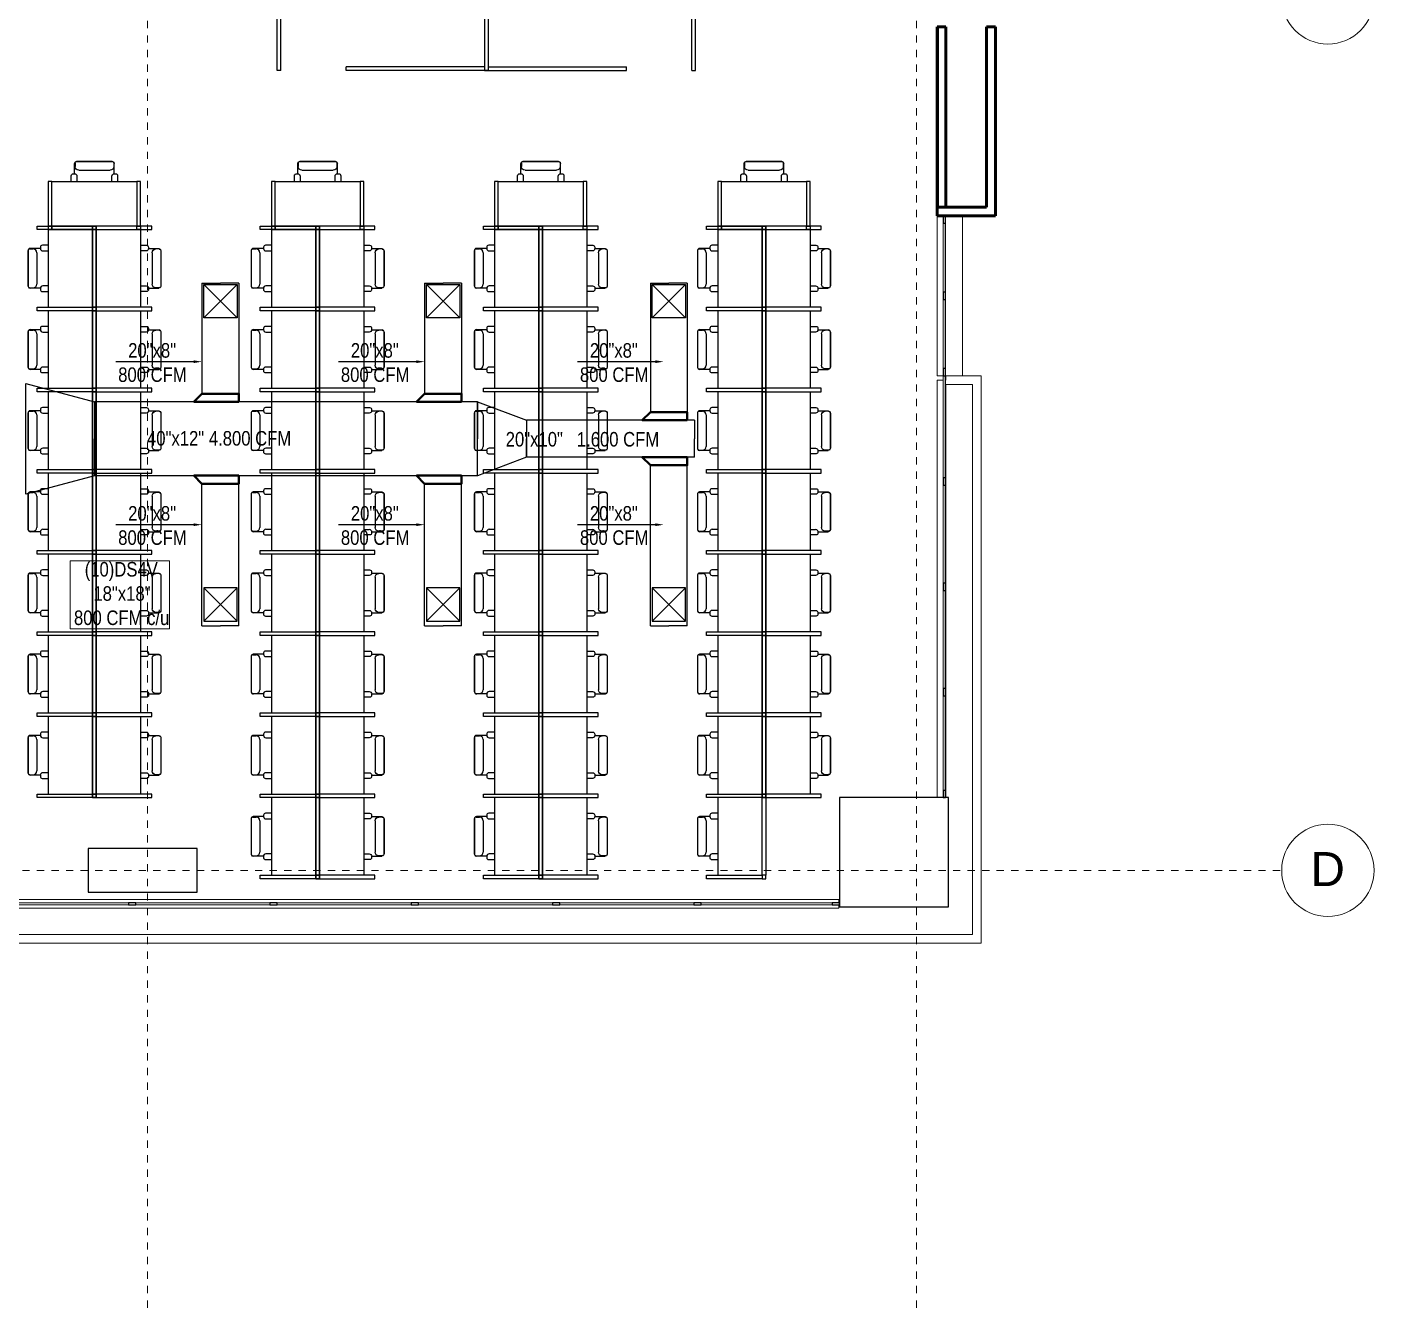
# Model space of a CAD drawing. Header units: inches. Extents: x -3 to 209, y -384 to 20.
# Drawn here: x 174.74 to 193.27, y -28.01 to -10.29 of the extents above; entities that cross this region are included whole.
import ezdxf
from ezdxf import colors
from ezdxf.entities.mleader import LeaderData, LeaderLine
from ezdxf.math import Vec2, Vec3

# ---------------------------------------------------------------- set-up
doc = ezdxf.new("R2010")
doc.units = ezdxf.units.IN
doc.header["$MEASUREMENT"] = 0
doc.linetypes.add('Grid Line 1_2_', pattern=[0.022225, 0.0127, -0.003175, 0.003175, -0.003175])
doc.linetypes.add('HIDDEN2', pattern=[0.1875, 0.125, -0.0625])
for name, color, linetype, lineweight in [('A-GLAZ-CURT', 253, 'Continuous', 9), ('A-GLAZ-CWMG', 253, 'Continuous', 9), ('A-WALL-PATT', 253, 'Continuous', 50), ('HVAC -Textos Suministro', 7, 'Continuous', 9), ('HVAC Suministro', 5, 'Continuous', 40), ('S-COLS', 6, 'Continuous', 13), ('S-GRID', 253, 'Continuous', 9), ('S-GRID-IDEN', 253, 'Continuous', 9)]:
    doc.layers.add(name, color=color, linetype=linetype, lineweight=lineweight)
for name, color, linetype in [('A-WALL', 253, 'Continuous'), ('HVAC-Rejillas', 2, 'HIDDEN2'), ('HVAC-Suministro', 170, 'Continuous'), ('NFF-FURN', 253, 'Continuous'), ('NFF-LIGHT', 253, 'Continuous')]:
    doc.layers.add(name, color=color, linetype=linetype)
doc.styles.add('Arial', font='arial.ttf', dxfattribs={"height": 0.225})
doc.styles.add('Arial Narrow', font='ARIALN.TTF', dxfattribs={"height": 0.00295})
doc.styles.get("Standard").update_dxf_attribs({"font": 'arial.ttf'})

# ---------------------------------------------------------------- blocks, each defined once
blk = doc.blocks.new('ds')
at = {"linetype": 'ByBlock', "lineweight": -2}
for p, q in [((-0.0127, -0.0127), (0.0127, 0.0127)), ((-0.0127, 0.0127), (0.0127, -0.0127)), ((-0.0127, -0.0127), (-0.0127, 0.0127)), ((-0.0127, 0.0127), (0.0127, 0.0127)), ((0.0127, 0.0127), (0.0127, -0.0127)), ((0.0127, -0.0127), (-0.0127, -0.0127))]:
    blk.add_line(p, q, dxfattribs=at)
blk = doc.blocks.new('*U69')
blk.add_lwpolyline([(-0.26, -0.0566), (-0.26, 0), (0, 0), (0.0566, -0.0566), (-0.26, -0.0566)])
blk = doc.blocks.new('Grid - Grid Head - Circle-50561-PLANTA COMUNICACIONES PISO 3 - Dependiente 1')
at = {"layer": 'S-GRID-IDEN', "linetype": 'ByBlock', "lineweight": -2}
blk.add_circle((0, 0), 0.00635, dxfattribs=at)
blk = doc.blocks.new('nci')
at = {"layer": 'NFF-FURN', "linetype": 'ByBlock', "lineweight": -2}
for p, q in [((717, -265), (635, -265)), ((635, -342), (712, -342)), ((744, -310), (744, -292)), ((744, -310), (886, -310)), ((793, -799), (793, -367)), ((889, -316), (844, -316)), ((911, -831), (911, -335)), ((915, -824), (915, -342)), ((711, -824), (635, -824)), ((635, -901), (716, -901)), ((743, -874), (743, -856)), ((743, -856), (886, -856)), ((889, -850), (844, -850))]:
    blk.add_line(p, q, dxfattribs=at)
for points in [[(-25, -50), (25, -50), (25, 0), (-25, 0)], [(25, -1116), (-25, -1116), (-25, -50), (25, -50)], [(25, -50), (25, -1116), (635, -1116), (635, -50)], [(-25, -1116), (25, -1116), (25, -1166), (-25, -1166)]]:
    blk.add_lwpolyline(points, close=True, dxfattribs=at)
for points in [[(25, 0), (789, 0), (789, -50), (25, -50), (25, 0)], [(25, -1116), (789, -1116), (789, -1166), (25, -1166), (25, -1116)]]:
    blk.add_lwpolyline(points, dxfattribs=at)
for centre, radius, start, end in [((712, -310), 32.3, 270, 0), ((717, -292), 26.9, 0, 90), ((844, -367), 50.8, 90, 180), ((886, -335), 25.4, 0, 90), ((889, -342), 25.4, 0, 90), ((711, -856), 32.3, 0, 90), ((716, -874), 26.9, 270, 0), ((844, -799), 50.8, 180, 270), ((886, -831), 25.4, 270, 0), ((889, -824), 25.4, 270, 0)]:
    blk.add_arc(centre, radius, start, end, dxfattribs=at)
blk = doc.blocks.new('zw$6B6B')
at = {"layer": 'NFF-FURN', "linetype": 'ByBlock', "lineweight": -2, "extrusion": (0, 0, -1)}
for points in [[(821, 2619, -0.300719), (791, 2153)], [(791, 2680, -0.198888), (818, 2667, -0.347278), (821, 2619)], [(791, 2680, -0.198158), (818, 2667, -0.414966), (815, 2612), (811, 2610)], [(518, 2664, -0.062864), (791, 2680)], [(518, 2664, -0.062864), (791, 2680)], [(526, 2631), (520, 2633), (515, 2637, -0.415881), (516, 2662), (518, 2664)], [(512, 2641, -0.335448), (516, 2662), (518, 2664)], [(395, 2608, -0.084773), (512, 2641)], [(315, 2612), (319, 2619), (325, 2625, -0.415301), (388, 2620, -0.275335), (396, 2575)], [(315, 2612), (319, 2619), (325, 2625, -0.415301), (388, 2620), (392, 2615), (395, 2608)], [(288, 2228, -0.190618), (315, 2612)], [(288, 2228, -0.190618), (315, 2612)], [(375, 2253, -0.163773), (396, 2575)], [(375, 2253, -0.260185), (360, 2212, -0.41472), (296, 2216), (292, 2221), (288, 2228)], [(368, 2221), (364, 2216), (360, 2212, -0.41472), (296, 2216), (292, 2221), (288, 2228)], [(791, 2153, -0.360765), (783, 2104, -0.197378), (755, 2095)], [(783, 2163), (787, 2160, -0.414852), (783, 2104, -0.197378), (755, 2095)], [(755, 2095, -0.062793), (486, 2145)], [(755, 2095, -0.062793), (486, 2145)], [(486, 2145), (484, 2147, -0.415432), (486, 2172), (492, 2176), (498, 2176)], [(486, 2145), (484, 2147, -0.379395), (484, 2171)], [(484, 2171, -0.064311), (368, 2221)], [(1159, 955, 0.062864), (992, 1171)], [(1159, 955, 0.062864), (992, 1171)], [(992, 1171, 0.198888), (964, 1182, 0.347278), (926, 1153)], [(992, 1171, 0.198158), (964, 1182, 0.414966), (925, 1143), (925, 1139)], [(926, 1153, 0.300719), (595, 823)], [(1198, 825, 0.084773), (1146, 935)], [(1146, 935, 0.335448), (1159, 952), (1159, 955)], [(1129, 939), (1135, 936), (1142, 934, 0.415881), (1159, 952), (1159, 955)], [(1254, 767), (1256, 775), (1257, 783, 0.415301), (1212, 828), (1205, 827), (1198, 825)], [(1254, 767), (1256, 775), (1257, 783, 0.415301), (1212, 828, 0.275335), (1173, 804)], [(982, 494, 0.190618), (1254, 767)], [(982, 494, 0.190618), (1254, 767)], [(945, 576, 0.163773), (1173, 804)], [(575, 758, 0.062793), (790, 589)], [(575, 758, 0.062793), (790, 589)], [(607, 824), (603, 824, 0.414852), (564, 785, 0.197378), (575, 758)], [(595, 823, 0.360765), (564, 785, 0.197378), (575, 758)], [(945, 576, 0.260185), (923, 537, 0.41472), (968, 492), (975, 493), (982, 494)], [(810, 604, 0.064311), (925, 550)], [(790, 589), (793, 589, 0.415432), (811, 606), (809, 613), (806, 618)], [(790, 589), (793, 589, 0.379395), (810, 604)], [(925, 550), (924, 544), (923, 537, 0.41472), (968, 492), (975, 493), (982, 494)]]:
    blk.add_lwpolyline(points, format="xyb", dxfattribs=at)
for points in [[(811, 2610), (526, 2631)], [(811, 2610), (811, 2610)], [(791, 2680), (791, 2680)], [(518, 2664), (518, 2664)], [(315, 2612), (315, 2612)], [(396, 2575), (396, 2575)], [(375, 2253), (375, 2253)], [(288, 2228), (288, 2228)], [(783, 2163), (498, 2176)], [(783, 2163), (783, 2163)], [(755, 2095), (755, 2095)], [(486, 2145), (486, 2145)], [(1450, 1251), (1450, 1951)], [(1450, 1951), (50, 1951)], [(50, 1251), (1450, 1251)], [(925, 1139), (1129, 939)], [(992, 1171), (992, 1171)], [(925, 1139), (925, 1139)], [(500, 51), (500, 1251)], [(500, 1251), (50, 1251)], [(1159, 955), (1159, 955)], [(1254, 767), (1254, 767)], [(1173, 804), (1173, 804)], [(607, 824), (806, 618)], [(607, 824), (607, 824)], [(575, 758), (575, 758)], [(945, 576), (945, 576)], [(790, 589), (790, 589)], [(982, 494), (982, 494)]]:
    blk.add_lwpolyline(points, dxfattribs=at)
at = {"layer": 'NFF-LIGHT', "linetype": 'ByBlock', "lineweight": -2}
for p, q in [((-2400, 2850), (-2400, 2900)), ((-2400, 2850), (-50, 2850)), ((-50, 2850), (-50, 50)), ((-2350, 50), (-2350, 1951)), ((-50, 50), (-2350, 50))]:
    blk.add_line(p, q, dxfattribs=at)
blk.add_lwpolyline([(-2400, 2900), (0, 2900), (0, 0), (-2400, 0), (-2400, 1951), (-2350, 1951)], dxfattribs=at)
at = {"layer": 'NFF-LIGHT', "linetype": 'ByBlock', "lineweight": -2, "extrusion": (0, 0, -1)}
blk.add_lwpolyline([(50, 51), (500, 51)], dxfattribs=at)
blk = doc.blocks.new('tlws')
at = {"layer": 'NFF-FURN', "linetype": 'ByBlock', "lineweight": -2}
for p, q in [((-318, -610), (-318, -691)), ((-291, -718), (-273, -718)), ((-273, -718), (-273, -861)), ((-241, -686), (-241, -610)), ((241, -610), (241, -687)), ((273, -719), (291, -719)), ((273, -719), (273, -861)), ((318, -692), (318, -610)), ((-267, -864), (-267, -819)), ((-248, -886), (248, -886)), ((-241, -890), (241, -890)), ((-216, -768), (216, -768)), ((267, -864), (267, -819))]:
    blk.add_line(p, q, dxfattribs=at)
for points in [[(-585, 50), (-585, 0), (-635, 0), (-635, 50)], [(-585, 0), (-585, 50), (585, 50), (585, 0)], [(585, 0), (-585, 0), (-585, -610), (585, -610)], [(585, 50), (585, 0), (635, 0), (635, 50)]]:
    blk.add_lwpolyline(points, close=True, dxfattribs=at)
for points in [[(-585, 0), (-585, -610), (-635, -610), (-635, 0), (-585, 0)], [(635, 0), (635, -610), (585, -610), (585, 0), (635, 0)]]:
    blk.add_lwpolyline(points, dxfattribs=at)
for centre, radius, start, end in [((-291, -691), 26.9, 180, 270), ((-273, -686), 32.3, 270, 0), ((273, -687), 32.3, 180, 270), ((291, -692), 26.9, 270, 0), ((-248, -861), 25.4, 180, 270), ((-216, -819), 50.8, 90, 180), ((-241, -864), 25.4, 180, 270), ((216, -819), 50.8, 0, 90), ((241, -864), 25.4, 270, 0), ((248, -861), 25.4, 270, 0)]:
    blk.add_arc(centre, radius, start, end, dxfattribs=at)

msp = doc.modelspace()

# ---------------------------------------------------------------- linework, layer by layer
at = {"layer": 'A-GLAZ-CURT', "lineweight": 18}
for p, q in [((187.369, -12.992), (187.344, -12.992)), ((187.344, -12.992), (187.344, -13.942)), ((187.369, -13.942), (187.369, -12.992)), ((187.344, -13.942), (187.369, -13.942)), ((187.369, -14.042), (187.344, -14.042)), ((187.344, -14.042), (187.344, -14.992)), ((187.369, -14.992), (187.369, -14.042)), ((187.344, -14.992), (187.369, -14.992)), ((187.369, -15.092), (187.344, -15.092)), ((187.344, -15.092), (187.344, -16.492)), ((187.369, -16.492), (187.369, -15.092)), ((187.344, -16.492), (187.369, -16.492)), ((187.369, -16.592), (187.344, -16.592)), ((187.344, -16.592), (187.344, -17.942)), ((187.369, -17.942), (187.369, -16.592)), ((187.344, -17.942), (187.369, -17.942)), ((187.369, -18.042), (187.344, -18.042)), ((187.344, -18.042), (187.344, -19.392)), ((187.369, -19.392), (187.369, -18.042)), ((187.344, -19.392), (187.369, -19.392)), ((187.369, -19.492), (187.344, -19.492)), ((187.344, -19.492), (187.344, -20.792)), ((187.369, -20.792), (187.369, -19.492)), ((187.344, -20.792), (187.369, -20.792)), ((176.136, -22.34), (174.292, -22.34)), ((174.292, -22.365), (176.136, -22.365)), ((176.136, -22.365), (176.136, -22.34)), ((178.08, -22.34), (176.236, -22.34)), ((176.236, -22.34), (176.236, -22.365)), ((176.236, -22.365), (178.08, -22.365)), ((178.08, -22.365), (178.08, -22.34)), ((180.024, -22.34), (178.18, -22.34)), ((178.18, -22.34), (178.18, -22.365)), ((178.18, -22.365), (180.024, -22.365)), ((180.024, -22.365), (180.024, -22.34)), ((181.967, -22.34), (180.124, -22.34)), ((180.124, -22.34), (180.124, -22.365)), ((180.124, -22.365), (181.967, -22.365)), ((181.967, -22.365), (181.967, -22.34)), ((183.911, -22.34), (182.067, -22.34)), ((182.067, -22.34), (182.067, -22.365)), ((182.067, -22.365), (183.911, -22.365)), ((183.911, -22.365), (183.911, -22.34)), ((185.815, -22.34), (184.011, -22.34)), ((184.011, -22.34), (184.011, -22.365)), ((184.011, -22.365), (185.815, -22.365)), ((185.815, -22.365), (185.815, -22.34))]:
    msp.add_line(p, q, dxfattribs=at)
at = {"layer": 'A-GLAZ-CWMG', "lineweight": 25, "extrusion": (0, 0, -1)}
for p, q in [((187.372, -12.892), (187.342, -12.892)), ((187.342, -12.892), (187.342, -12.992)), ((187.372, -12.992), (187.372, -12.892)), ((187.342, -12.992), (187.372, -12.992)), ((187.372, -13.942), (187.342, -13.942)), ((187.342, -13.942), (187.342, -14.042)), ((187.342, -14.042), (187.372, -14.042)), ((187.372, -14.042), (187.372, -13.942)), ((187.372, -16.492), (187.342, -16.492)), ((187.342, -16.492), (187.342, -16.592)), ((187.342, -16.592), (187.372, -16.592)), ((187.372, -16.592), (187.372, -16.492)), ((187.372, -17.942), (187.342, -17.942)), ((187.342, -17.942), (187.342, -18.042)), ((187.372, -18.042), (187.372, -17.942)), ((187.342, -18.042), (187.372, -18.042)), ((187.372, -19.392), (187.342, -19.392)), ((187.342, -19.392), (187.342, -19.492)), ((187.372, -19.492), (187.372, -19.392)), ((187.342, -19.492), (187.372, -19.492)), ((176.236, -22.337), (176.136, -22.337)), ((176.136, -22.337), (176.136, -22.367)), ((176.136, -22.367), (176.236, -22.367)), ((176.236, -22.367), (176.236, -22.337)), ((178.18, -22.337), (178.08, -22.337)), ((178.08, -22.337), (178.08, -22.367)), ((178.08, -22.367), (178.18, -22.367)), ((178.18, -22.367), (178.18, -22.337)), ((180.124, -22.337), (180.024, -22.337)), ((180.024, -22.337), (180.024, -22.367)), ((180.024, -22.367), (180.124, -22.367)), ((180.124, -22.367), (180.124, -22.337)), ((182.067, -22.337), (181.967, -22.337)), ((181.967, -22.337), (181.967, -22.367)), ((181.967, -22.367), (182.067, -22.367)), ((182.067, -22.367), (182.067, -22.337)), ((184.011, -22.337), (183.911, -22.337)), ((183.911, -22.337), (183.911, -22.367)), ((183.911, -22.367), (184.011, -22.367)), ((184.011, -22.367), (184.011, -22.337))]:
    msp.add_line(p, q, dxfattribs=at)
at = {"layer": 'A-GLAZ-CWMG'}
for p, q in [((187.342, -12.992), (187.342, -13.942)), ((187.372, -12.992), (187.372, -13.942)), ((187.342, -14.042), (187.342, -14.992)), ((187.372, -14.042), (187.372, -14.992)), ((187.342, -15.092), (187.342, -16.492)), ((187.372, -15.092), (187.372, -16.492)), ((187.342, -16.592), (187.342, -17.942)), ((187.372, -16.592), (187.372, -17.942)), ((187.342, -18.042), (187.342, -19.392)), ((187.372, -18.042), (187.372, -19.392)), ((187.342, -19.492), (187.342, -20.792)), ((187.372, -19.492), (187.372, -20.792)), ((174.292, -22.337), (176.136, -22.337)), ((174.292, -22.367), (176.136, -22.367)), ((176.236, -22.337), (178.08, -22.337)), ((176.236, -22.367), (178.08, -22.367)), ((178.18, -22.337), (180.024, -22.337)), ((178.18, -22.367), (180.024, -22.367)), ((180.124, -22.337), (181.967, -22.337)), ((180.124, -22.367), (181.967, -22.367)), ((182.067, -22.337), (183.911, -22.337)), ((182.067, -22.367), (183.911, -22.367)), ((184.011, -22.337), (185.815, -22.337)), ((184.011, -22.367), (185.815, -22.367))]:
    msp.add_line(p, q, dxfattribs=at)
at = {"layer": 'A-GLAZ-CWMG', "lineweight": 25}
for p, q in [((187.372, -14.992), (187.342, -14.992)), ((187.342, -14.992), (187.342, -15.092)), ((187.372, -15.092), (187.372, -14.992)), ((187.342, -15.092), (187.372, -15.092)), ((187.372, -20.792), (187.342, -20.792)), ((187.342, -20.792), (187.342, -20.892)), ((187.342, -20.892), (187.372, -20.892)), ((187.372, -20.892), (187.372, -20.792)), ((185.915, -22.337), (185.815, -22.337)), ((185.815, -22.337), (185.815, -22.367)), ((185.815, -22.367), (185.915, -22.367)), ((185.915, -22.367), (185.915, -22.337))]:
    msp.add_line(p, q, dxfattribs=at)
at = {"layer": 'A-WALL', "lineweight": 50}
for p, q in [((187.377, -10.292), (187.257, -10.292)), ((187.257, -10.292), (187.257, -12.772)), ((187.377, -12.772), (187.377, -10.292)), ((187.94, -10.292), (187.94, -12.772)), ((188.06, -10.292), (187.94, -10.292)), ((188.06, -12.892), (188.06, -10.292)), ((187.94, -12.772), (187.257, -12.772)), ((187.257, -12.772), (187.257, -12.892)), ((187.257, -12.772), (187.377, -12.772)), ((187.257, -12.892), (187.94, -12.892)), ((187.94, -12.892), (188.06, -12.892))]:
    msp.add_line(p, q, dxfattribs=at)
at = {"layer": 'A-WALL', "lineweight": 18}
for p, q in [((187.277, -10.292), (187.277, -12.772)), ((187.257, -15.092), (187.257, -12.892)), ((187.607, -12.892), (187.607, -15.092)), ((187.257, -15.092), (187.342, -15.092)), ((187.257, -20.892), (187.257, -15.152)), ((187.257, -15.152), (187.342, -15.152)), ((187.372, -15.092), (187.377, -15.092)), ((187.372, -15.152), (187.377, -15.152)), ((187.377, -15.092), (187.743, -15.092)), ((187.377, -15.092), (187.377, -15.152)), ((187.863, -15.092), (187.743, -15.092)), ((187.863, -15.092), (187.863, -22.772)), ((187.377, -15.212), (187.377, -20.892)), ((187.743, -15.212), (187.377, -15.212)), ((187.743, -22.772), (187.743, -15.212)), ((170.365, -22.292), (185.905, -22.292)), ((185.905, -22.412), (170.485, -22.412)), ((185.905, -22.292), (185.905, -22.337)), ((185.905, -22.367), (185.905, -22.412)), ((170.485, -22.772), (187.743, -22.772)), ((187.863, -22.892), (187.863, -22.772)), ((187.863, -22.892), (170.365, -22.892))]:
    msp.add_line(p, q, dxfattribs=at)
at = {"layer": 'A-WALL-PATT', "linetype": 'Continuous', "lineweight": 9}
for p, q in [((187.275, -10.692), (187.258, -10.663)), ((187.277, -12.46), (187.276, -12.463))]:
    msp.add_line(p, q, dxfattribs=at)
at = {"layer": 'HVAC -Textos Suministro'}
msp.add_lwpolyline([(176.7, -18.569), (175.332, -18.569), (175.332, -17.634), (176.7, -17.634)], close=True, dxfattribs=at)
at = {"layer": 'HVAC-Suministro'}
for p, q in [((177.147, -13.817), (177.401, -13.817)), ((177.147, -13.817), (177.147, -15.337)), ((177.655, -13.817), (177.401, -13.817)), ((177.655, -13.817), (177.655, -15.337)), ((180.21, -13.817), (180.464, -13.817)), ((180.21, -13.817), (180.21, -15.337)), ((180.718, -13.817), (180.464, -13.817)), ((180.718, -13.817), (180.718, -15.337)), ((183.314, -13.817), (183.568, -13.817)), ((183.314, -13.817), (183.314, -15.591)), ((183.822, -13.817), (183.568, -13.817)), ((183.822, -13.817), (183.822, -15.591)), ((177.147, -15.337), (177.401, -15.337)), ((177.655, -15.337), (177.401, -15.337)), ((180.21, -15.337), (180.464, -15.337)), ((180.718, -15.337), (180.464, -15.337)), ((180.937, -15.448), (175.671, -15.448)), ((175.671, -15.448), (175.671, -15.956)), ((180.937, -15.448), (180.937, -15.956)), ((183.923, -15.702), (181.611, -15.702)), ((181.611, -15.702), (181.611, -15.956)), ((183.314, -15.591), (183.568, -15.591)), ((183.822, -15.591), (183.568, -15.591)), ((183.923, -15.702), (183.923, -15.956)), ((175.671, -16.464), (175.671, -15.956)), ((180.937, -16.464), (180.937, -15.956)), ((181.611, -16.21), (181.611, -15.956)), ((183.923, -16.21), (183.923, -15.956)), ((183.923, -16.21), (181.611, -16.21)), ((180.937, -16.464), (175.671, -16.464)), ((183.314, -18.531), (183.314, -16.32)), ((183.314, -16.32), (183.568, -16.32)), ((183.822, -16.32), (183.568, -16.32)), ((183.822, -18.531), (183.822, -16.32)), ((177.147, -18.531), (177.147, -16.574)), ((177.147, -16.574), (177.401, -16.574)), ((177.655, -16.574), (177.401, -16.574)), ((177.655, -18.531), (177.655, -16.574)), ((180.21, -18.531), (180.21, -16.574)), ((180.21, -16.574), (180.464, -16.574)), ((180.718, -16.574), (180.464, -16.574)), ((180.718, -18.531), (180.718, -16.574)), ((177.147, -18.531), (177.401, -18.531)), ((177.655, -18.531), (177.401, -18.531)), ((180.21, -18.531), (180.464, -18.531)), ((180.718, -18.531), (180.464, -18.531)), ((183.314, -18.531), (183.568, -18.531)), ((183.822, -18.531), (183.568, -18.531))]:
    msp.add_line(p, q, dxfattribs=at)
for points in [[(174.726, -15.194), (175.671, -15.448), (175.671, -16.464), (174.726, -16.718)], [(180.937, -15.448), (181.611, -15.702), (181.611, -16.21), (180.937, -16.464)]]:
    msp.add_lwpolyline(points, close=True, dxfattribs=at)
at = {"layer": 'S-COLS', "lineweight": 25}
for p, q in [((187.416, -20.892), (185.916, -20.892)), ((185.916, -20.892), (185.916, -22.392)), ((187.416, -22.392), (187.416, -20.892)), ((177.08, -21.592), (175.58, -21.592)), ((175.58, -21.592), (175.58, -22.192)), ((177.08, -22.192), (177.08, -21.592)), ((175.58, -22.192), (177.08, -22.192)), ((185.916, -22.392), (187.416, -22.392))]:
    msp.add_line(p, q, dxfattribs=at)
at = {"layer": 'S-GRID', "linetype": 'Grid Line 1_2_'}
for p, q in [((176.399, 18.992), (176.399, -28.008)), ((186.977, 18.992), (186.977, -28.008)), ((122.677, -21.892), (191.998, -21.892))]:
    msp.add_line(p, q, dxfattribs=at)

# ---------------------------------------------------------------- block references
at = {"layer": 'HVAC Suministro', "yscale": 1.953866694221574, "zscale": 1.953866694221574}
for p, xscale, rotation in [((177.147, -15.337), -1.953866694221574, 1.681918604390376e-08), ((180.21, -15.337), -1.953866694221574, 1.681918604390376e-08), ((183.314, -15.591), -1.953866694221574, 1.681918604390376e-08), ((183.314, -16.32), 1.953866694221574, 179.9999999831808), ((177.147, -16.574), 1.953866694221574, 179.9999999831808), ((180.21, -16.574), 1.953866694221574, 179.9999999831808)]:
    msp.add_blockref('*U69', p, dxfattribs=dict(at, xscale=xscale, rotation=rotation))
at = {"layer": 'HVAC-Rejillas', "xscale": 18, "yscale": 18, "zscale": 12, "rotation": 180}
for p in [(177.401, -14.063), (180.464, -14.063), (183.568, -14.063)]:
    msp.add_blockref('ds', p, dxfattribs=at)
at = {"layer": 'HVAC-Rejillas', "xscale": -18, "yscale": 18, "zscale": 12}
for p in [(177.401, -18.234), (180.464, -18.234), (183.568, -18.234)]:
    msp.add_blockref('ds', p, dxfattribs=at)
at = {"layer": 'NFF-FURN', "yscale": 0.0009999999999852297, "zscale": 0.0009999999999852297, "rotation": 180}
for name, p, xscale in [('tlws', (175.668, -13.03), -0.0009999999999852297), ('tlws', (178.737, -13.03), -0.0009999999999852297), ('tlws', (181.807, -13.03), -0.0009999999999852297), ('tlws', (184.876, -13.03), -0.0009999999999852297), ('nci', (175.668, -14.196), 0.0009999999999852297), ('nci', (175.668, -14.196), -0.0009999999999852297), ('nci', (178.737, -14.196), 0.0009999999999852297), ('nci', (178.737, -14.196), -0.0009999999999852297), ('nci', (181.807, -14.196), 0.0009999999999852297), ('nci', (181.807, -14.196), -0.0009999999999852297), ('nci', (184.876, -14.196), 0.0009999999999852297), ('nci', (184.876, -14.196), -0.0009999999999852297), ('nci', (175.668, -15.312), 0.0009999999999852297), ('nci', (175.668, -15.312), -0.0009999999999852297), ('nci', (178.737, -15.312), 0.0009999999999852297), ('nci', (178.737, -15.312), -0.0009999999999852297), ('nci', (181.807, -15.312), 0.0009999999999852297), ('nci', (181.807, -15.312), -0.0009999999999852297), ('nci', (184.876, -15.312), 0.0009999999999852297), ('nci', (184.876, -15.312), -0.0009999999999852297), ('nci', (175.668, -16.428), 0.0009999999999852297), ('nci', (175.668, -16.428), -0.0009999999999852297), ('nci', (178.737, -16.428), 0.0009999999999852297), ('nci', (178.737, -16.428), -0.0009999999999852297), ('nci', (181.807, -16.428), 0.0009999999999852297), ('nci', (181.807, -16.428), -0.0009999999999852297), ('nci', (184.876, -16.428), 0.0009999999999852297), ('nci', (184.876, -16.428), -0.0009999999999852297), ('nci', (175.668, -17.544), 0.0009999999999852297), ('nci', (175.668, -17.544), -0.0009999999999852297), ('nci', (178.737, -17.544), 0.0009999999999852297), ('nci', (178.737, -17.544), -0.0009999999999852297), ('nci', (181.807, -17.544), 0.0009999999999852297), ('nci', (181.807, -17.544), -0.0009999999999852297), ('nci', (184.876, -17.544), 0.0009999999999852297), ('nci', (184.876, -17.544), -0.0009999999999852297), ('nci', (175.668, -18.66), 0.0009999999999852297), ('nci', (175.668, -18.66), -0.0009999999999852297), ('nci', (178.737, -18.66), 0.0009999999999852297), ('nci', (178.737, -18.66), -0.0009999999999852297), ('nci', (181.807, -18.66), 0.0009999999999852297), ('nci', (181.807, -18.66), -0.0009999999999852297), ('nci', (184.876, -18.66), 0.0009999999999852297), ('nci', (184.876, -18.66), -0.0009999999999852297), ('nci', (175.668, -19.776), 0.0009999999999852297), ('nci', (175.668, -19.776), -0.0009999999999852297), ('nci', (178.737, -19.776), 0.0009999999999852297), ('nci', (178.737, -19.776), -0.0009999999999852297), ('nci', (181.807, -19.776), 0.0009999999999852297), ('nci', (181.807, -19.776), -0.0009999999999852297), ('nci', (184.876, -19.776), 0.0009999999999852297), ('nci', (184.876, -19.776), -0.0009999999999852297), ('nci', (175.668, -20.892), 0.0009999999999852297), ('nci', (175.668, -20.892), -0.0009999999999852297), ('nci', (178.737, -20.892), 0.0009999999999852297), ('nci', (178.737, -20.892), -0.0009999999999852297), ('nci', (181.807, -20.892), 0.0009999999999852297), ('nci', (181.807, -20.892), -0.0009999999999852297), ('nci', (184.876, -20.892), 0.0009999999999852297), ('nci', (184.876, -20.892), -0.0009999999999852297), ('nci', (178.737, -22.008), 0.0009999999999852297), ('nci', (178.737, -22.008), -0.0009999999999852297), ('nci', (181.807, -22.008), 0.0009999999999852297), ('nci', (181.807, -22.008), -0.0009999999999852297), ('nci', (184.876, -22.008), 0.0009999999999852297)]:
    msp.add_blockref(name, p, dxfattribs=dict(at, xscale=xscale))
at = {"layer": 'NFF-LIGHT'}
for p, xscale, yscale, zscale, rotation in [((181.083, -8.491), 0.0009999999999852306, 0.0009999999999852306, 0.0009999999999852306, 90), ((181.033, -8.491), -0.0009999999999852297, 0.0009999999999852297, 0.0009999999999852297, 270)]:
    msp.add_blockref('zw$6B6B', p, dxfattribs=dict(at, xscale=xscale, yscale=yscale, zscale=zscale, rotation=rotation))
at = {"layer": 'S-GRID-IDEN', "xscale": 99.99999999999993, "yscale": 99.99999999999993, "zscale": 99.99999999999993, "rotation": 270}
for p in [(192.633, -9.892), (192.633, -21.892)]:
    msp.add_blockref('Grid - Grid Head - Circle-50561-PLANTA COMUNICACIONES PISO 3 - Dependiente 1', p, dxfattribs=at)

# ---------------------------------------------------------------- texts
at = {"layer": 'HVAC -Textos Suministro', "char_height": 0.2, "attachment_point": 1, "style": 'Arial Narrow'}
for s, insert, width in [('\\pi0.69256;20"x8" \\P\\pi0.55579;800 CFM', (175.439, -14.641), 2.02741), ('\\pi0.69256;20"x8" \\P\\pi0.55579;800 CFM', (178.502, -14.641), 2.02741), ('\\pi0.69256;20"x8" \\P\\pi0.55579;800 CFM', (181.79, -14.641), 2.02741), ('40"x12" 4.800 CFM', (176.391, -15.85), 2.11884), ('20"x10"   1.600 CFM', (181.325, -15.863), 2.11884), ('\\pi0.69256;20"x8" \\P\\pi0.55579;800 CFM', (175.439, -16.882), 2.02741), ('\\pi0.69256;20"x8" \\P\\pi0.55579;800 CFM', (178.502, -16.882), 2.02741), ('\\pi0.69256;20"x8" \\P\\pi0.55579;800 CFM', (181.79, -16.882), 2.02741), ('\\pi0.32224;(10)DS4V\\P\\pi0.44162;18"x18"\\P\\pi0.17456;800 CFM c/u', (175.212, -17.651), 1.6348)]:
    msp.add_mtext(s, dxfattribs=dict(at, insert=insert, width=width))

# ---------------------------------------------------------------- leaders
at = {"layer": 'HVAC -Textos Suministro'}
ml = msp.add_multileader_mtext('Standard', dxfattribs=at)
ml.set_content('', color=256)
ml.set_leader_properties()
ml.build(insert=Vec2(0, 0))
ml.multileader.update_dxf_attribs({"dogleg_length": 0.36, "arrow_head_size": 0.113})
ctx = ml.context
ctx.base_point, ctx.char_height, ctx.arrow_head_size, ctx.landing_gap_size, ctx.plane_origin, ctx.plane_x_axis, ctx.plane_y_axis = Vec3(175.961, -14.896), 0.113, 0.113, 0.0564, Vec3(171.664, -14.398), Vec3(-1, 0), Vec3(0, -1)
notes = []
notes.append((ctx, [(1, (1, 1, 0), (176.175, -14.896), (-1, 0), 0.214, [(0, [(177.147, -14.896)], 0, [])])]))
ctx.mtext.insert, ctx.mtext.text_direction, ctx.mtext.rotation, ctx.mtext.flow_direction = Vec3(175.904, -14.952), Vec3(-1, 0), 3.141593, 5
ml = msp.add_multileader_mtext('Standard', dxfattribs=at)
ml.set_content('', color=256)
ml.set_leader_properties()
ml.build(insert=Vec2(0, 0))
ml.multileader.update_dxf_attribs({"dogleg_length": 0.36, "arrow_head_size": 0.113})
ctx = ml.context
ctx.base_point, ctx.char_height, ctx.arrow_head_size, ctx.landing_gap_size, ctx.plane_origin, ctx.plane_x_axis, ctx.plane_y_axis = Vec3(179.024, -14.896), 0.113, 0.113, 0.0564, Vec3(174.728, -14.398), Vec3(-1, 0), Vec3(0, -1)
notes.append((ctx, [(1, (1, 1, 0), (179.238, -14.896), (-1, 0), 0.214, [(0, [(180.21, -14.896)], 0, [])])]))
ctx.mtext.insert, ctx.mtext.text_direction, ctx.mtext.rotation, ctx.mtext.flow_direction = Vec3(178.968, -14.952), Vec3(-1, 0), 3.141593, 5
ml = msp.add_multileader_mtext('Standard', dxfattribs=at)
ml.set_content('', color=256)
ml.set_leader_properties()
ml.build(insert=Vec2(0, 0))
ml.multileader.update_dxf_attribs({"dogleg_length": 0.36, "arrow_head_size": 0.113})
ctx = ml.context
ctx.base_point, ctx.char_height, ctx.arrow_head_size, ctx.landing_gap_size, ctx.plane_origin, ctx.plane_x_axis, ctx.plane_y_axis = Vec3(182.312, -14.896), 0.113, 0.113, 0.0564, Vec3(178.015, -14.398), Vec3(-1, 0), Vec3(0, -1)
notes.append((ctx, [(1, (1, 1, 0), (182.526, -14.896), (-1, 0), 0.214, [(0, [(183.498, -14.896)], 0, [])])]))
ctx.mtext.insert, ctx.mtext.text_direction, ctx.mtext.rotation, ctx.mtext.flow_direction = Vec3(182.255, -14.952), Vec3(-1, 0), 3.141593, 5
ml = msp.add_multileader_mtext('Standard', dxfattribs=at)
ml.set_content('', color=256)
ml.set_leader_properties()
ml.build(insert=Vec2(0, 0))
ml.multileader.update_dxf_attribs({"dogleg_length": 0.36, "arrow_head_size": 0.113})
ctx = ml.context
ctx.base_point, ctx.char_height, ctx.arrow_head_size, ctx.landing_gap_size, ctx.plane_origin, ctx.plane_x_axis, ctx.plane_y_axis = Vec3(175.961, -17.138), 0.113, 0.113, 0.0564, Vec3(171.664, -16.639), Vec3(-1, 0), Vec3(0, -1)
notes.append((ctx, [(1, (1, 1, 0), (176.175, -17.138), (-1, 0), 0.214, [(0, [(177.147, -17.138)], 0, [])])]))
ctx.mtext.insert, ctx.mtext.text_direction, ctx.mtext.rotation, ctx.mtext.flow_direction = Vec3(175.904, -17.194), Vec3(-1, 0), 3.141593, 5
ml = msp.add_multileader_mtext('Standard', dxfattribs=at)
ml.set_content('', color=256)
ml.set_leader_properties()
ml.build(insert=Vec2(0, 0))
ml.multileader.update_dxf_attribs({"dogleg_length": 0.36, "arrow_head_size": 0.113})
ctx = ml.context
ctx.base_point, ctx.char_height, ctx.arrow_head_size, ctx.landing_gap_size, ctx.plane_origin, ctx.plane_x_axis, ctx.plane_y_axis = Vec3(179.024, -17.138), 0.113, 0.113, 0.0564, Vec3(174.728, -16.639), Vec3(-1, 0), Vec3(0, -1)
notes.append((ctx, [(1, (1, 1, 0), (179.238, -17.138), (-1, 0), 0.214, [(0, [(180.21, -17.138)], 0, [])])]))
ctx.mtext.insert, ctx.mtext.text_direction, ctx.mtext.rotation, ctx.mtext.flow_direction = Vec3(178.968, -17.194), Vec3(-1, 0), 3.141593, 5
ml = msp.add_multileader_mtext('Standard', dxfattribs=at)
ml.set_content('', color=256)
ml.set_leader_properties()
ml.build(insert=Vec2(0, 0))
ml.multileader.update_dxf_attribs({"dogleg_length": 0.36, "arrow_head_size": 0.113})
ctx = ml.context
ctx.base_point, ctx.char_height, ctx.arrow_head_size, ctx.landing_gap_size, ctx.plane_origin, ctx.plane_x_axis, ctx.plane_y_axis = Vec3(182.312, -17.138), 0.113, 0.113, 0.0564, Vec3(178.015, -16.639), Vec3(-1, 0), Vec3(0, -1)
notes.append((ctx, [(1, (1, 1, 0), (182.526, -17.138), (-1, 0), 0.214, [(0, [(183.498, -17.138)], 0, [])])]))
ctx.mtext.insert, ctx.mtext.text_direction, ctx.mtext.rotation, ctx.mtext.flow_direction = Vec3(182.255, -17.194), Vec3(-1, 0), 3.141593, 5
for ctx, leaders in notes:
    for number, flags, end, landing, length, lines in leaders:
        leader = LeaderData()
        leader.index, (leader.has_last_leader_line, leader.has_dogleg_vector, leader.attachment_direction) = number, flags
        leader.last_leader_point, leader.dogleg_vector, leader.dogleg_length = Vec3(end), Vec3(landing), length
        for number, points, colour, breaks in lines:
            line = LeaderLine()
            line.index, line.vertices, line.color, line.breaks = number, Vec3.list(points), colors.encode_raw_color(colour), breaks
            leader.lines.append(line)
        ctx.leaders.append(leader)

# ---------------------------------------------------------------- next in the draw order: texts
at = {"layer": 'S-GRID-IDEN', "insert": (192.631, -21.64), "char_height": 0.468, "width": 0.56007, "attachment_point": 2, "line_spacing_factor": 0.938532, "style": 'Arial', "bg_fill": 3, "box_fill_scale": 1.25, "bg_fill_color": 0, "bg_fill_transparency": 0}
msp.add_mtext('D', dxfattribs=at)

doc.saveas('drawing.dxf')
